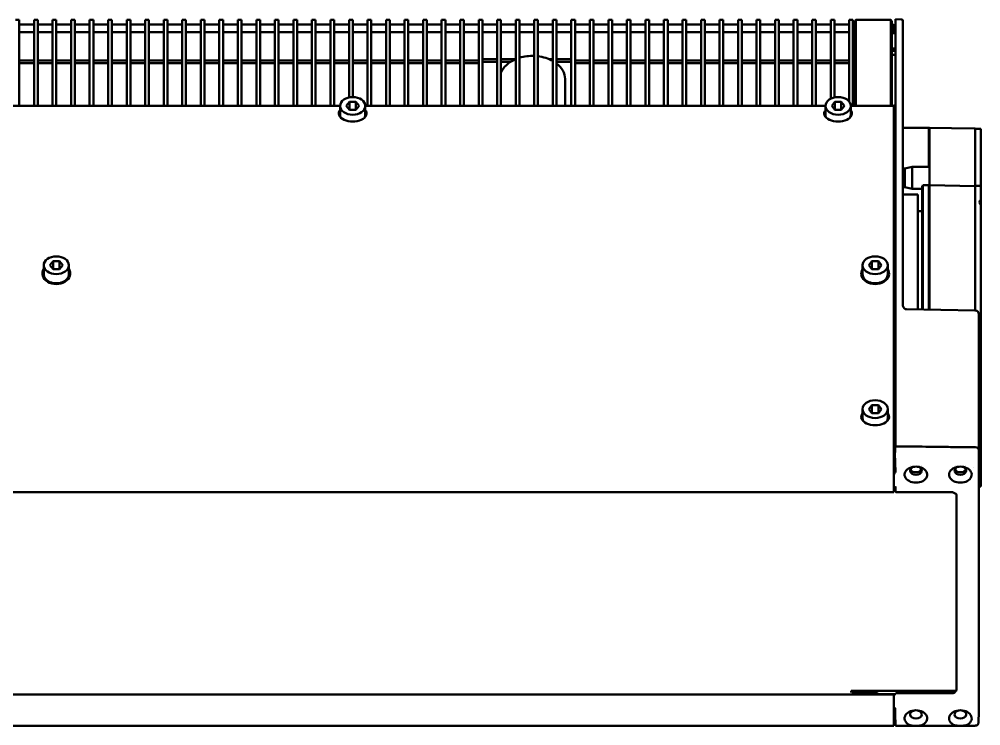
# Model space of a CAD drawing. Header units: millimetres. Extents: x 100 to 5488, y 100 to 4218.
# Drawn here: x 4618.3 to 4877.8, y 3326.5 to 3517.1 of the extents above; entities that cross this region are included whole.
import ezdxf

# ---------------------------------------------------------------- set-up
doc = ezdxf.new("R2010")
doc.units = ezdxf.units.MM
doc.header["$LTSCALE"] = 20
doc.layers.add('Visible (ANSI)', color=7, linetype='Continuous', lineweight=50)

msp = doc.modelspace()

# ---------------------------------------------------------------- linework, layer by layer
at = {"layer": 'Visible (ANSI)'}
for p, q in [((4618.32, 3516.978), (4617.32, 3516.978)), ((4618.32, 3516.978), (4618.32, 3515.712)), ((4622.32, 3515.712), (4622.32, 3516.978)), ((4623.32, 3516.978), (4622.32, 3516.978)), ((4623.32, 3516.978), (4623.32, 3515.712)), ((4627.32, 3515.712), (4627.32, 3516.978)), ((4628.32, 3516.978), (4627.32, 3516.978)), ((4628.32, 3516.978), (4628.32, 3515.712)), ((4632.32, 3515.712), (4632.32, 3516.978)), ((4633.32, 3516.978), (4632.32, 3516.978)), ((4633.32, 3516.978), (4633.32, 3515.712)), ((4637.32, 3515.712), (4637.32, 3516.978)), ((4638.32, 3516.978), (4637.32, 3516.978)), ((4638.32, 3516.978), (4638.32, 3515.712)), ((4642.32, 3515.712), (4642.32, 3516.978)), ((4643.32, 3516.978), (4642.32, 3516.978)), ((4643.32, 3516.978), (4643.32, 3515.712)), ((4647.32, 3515.712), (4647.32, 3516.978)), ((4648.32, 3516.978), (4647.32, 3516.978)), ((4648.32, 3516.978), (4648.32, 3515.712)), ((4652.32, 3515.712), (4652.32, 3516.978)), ((4653.32, 3516.978), (4652.32, 3516.978)), ((4653.32, 3516.978), (4653.32, 3515.712)), ((4657.32, 3515.712), (4657.32, 3516.978)), ((4658.32, 3516.978), (4657.32, 3516.978)), ((4658.32, 3516.978), (4658.32, 3515.712)), ((4662.32, 3515.712), (4662.32, 3516.978)), ((4663.32, 3516.978), (4662.32, 3516.978)), ((4663.32, 3516.978), (4663.32, 3515.712)), ((4667.32, 3515.712), (4667.32, 3516.978)), ((4668.32, 3516.978), (4667.32, 3516.978)), ((4668.32, 3516.978), (4668.32, 3515.712)), ((4672.32, 3515.712), (4672.32, 3516.978)), ((4673.32, 3516.978), (4672.32, 3516.978)), ((4673.32, 3516.978), (4673.32, 3515.712)), ((4677.32, 3515.712), (4677.32, 3516.978)), ((4678.32, 3516.978), (4677.32, 3516.978)), ((4678.32, 3516.978), (4678.32, 3515.712)), ((4682.32, 3515.712), (4682.32, 3516.978)), ((4683.32, 3516.978), (4682.32, 3516.978)), ((4683.32, 3516.978), (4683.32, 3515.712)), ((4687.32, 3515.712), (4687.32, 3516.978)), ((4688.32, 3516.978), (4687.32, 3516.978)), ((4688.32, 3516.978), (4688.32, 3515.712)), ((4692.32, 3515.712), (4692.32, 3516.978)), ((4693.32, 3516.978), (4692.32, 3516.978)), ((4693.32, 3516.978), (4693.32, 3515.712)), ((4697.32, 3515.712), (4697.32, 3516.978)), ((4698.32, 3516.978), (4697.32, 3516.978)), ((4698.32, 3516.978), (4698.32, 3515.712)), ((4702.32, 3515.712), (4702.32, 3516.978)), ((4703.32, 3516.978), (4702.32, 3516.978)), ((4703.32, 3516.978), (4703.32, 3515.712)), ((4707.32, 3515.712), (4707.32, 3516.978)), ((4708.32, 3516.978), (4707.32, 3516.978)), ((4708.32, 3516.978), (4708.32, 3515.712)), ((4712.32, 3515.712), (4712.32, 3516.978)), ((4713.32, 3516.978), (4712.32, 3516.978)), ((4713.32, 3516.978), (4713.32, 3515.712)), ((4717.32, 3515.712), (4717.32, 3516.978)), ((4718.32, 3516.978), (4717.32, 3516.978)), ((4718.32, 3516.978), (4718.32, 3515.712)), ((4722.32, 3515.712), (4722.32, 3516.978)), ((4723.32, 3516.978), (4722.32, 3516.978)), ((4723.32, 3516.978), (4723.32, 3515.712)), ((4727.32, 3515.712), (4727.32, 3516.978)), ((4728.32, 3516.978), (4727.32, 3516.978)), ((4728.32, 3516.978), (4728.32, 3515.712)), ((4732.32, 3515.712), (4732.32, 3516.978)), ((4733.32, 3516.978), (4732.32, 3516.978)), ((4733.32, 3516.978), (4733.32, 3515.712)), ((4737.32, 3515.712), (4737.32, 3516.978)), ((4738.32, 3516.978), (4737.32, 3516.978)), ((4738.32, 3516.978), (4738.32, 3515.712)), ((4742.32, 3515.712), (4742.32, 3516.978)), ((4743.32, 3516.978), (4742.32, 3516.978)), ((4743.32, 3516.978), (4743.32, 3515.712)), ((4747.32, 3515.712), (4747.32, 3516.978)), ((4748.32, 3516.978), (4747.32, 3516.978)), ((4748.32, 3516.978), (4748.32, 3515.712)), ((4752.32, 3515.712), (4752.32, 3516.978)), ((4753.32, 3516.978), (4752.32, 3516.978)), ((4753.32, 3516.978), (4753.32, 3515.712)), ((4757.32, 3515.712), (4757.32, 3516.978)), ((4758.32, 3516.978), (4757.32, 3516.978)), ((4758.32, 3516.978), (4758.32, 3515.712)), ((4762.32, 3515.712), (4762.32, 3516.978)), ((4763.32, 3516.978), (4762.32, 3516.978)), ((4763.32, 3516.978), (4763.32, 3515.712)), ((4767.32, 3515.712), (4767.32, 3516.978)), ((4768.32, 3516.978), (4767.32, 3516.978)), ((4768.32, 3516.978), (4768.32, 3515.712)), ((4772.32, 3515.712), (4772.32, 3516.978)), ((4773.32, 3516.978), (4772.32, 3516.978)), ((4773.32, 3516.978), (4773.32, 3515.712)), ((4777.32, 3515.712), (4777.32, 3516.978)), ((4778.32, 3516.978), (4777.32, 3516.978)), ((4778.32, 3516.978), (4778.32, 3515.712)), ((4782.32, 3515.712), (4782.32, 3516.978)), ((4783.32, 3516.978), (4782.32, 3516.978)), ((4783.32, 3516.978), (4783.32, 3515.712)), ((4787.32, 3515.712), (4787.32, 3516.978)), ((4788.32, 3516.978), (4787.32, 3516.978)), ((4788.32, 3516.978), (4788.32, 3515.712)), ((4792.32, 3515.712), (4792.32, 3516.978)), ((4793.32, 3516.978), (4792.32, 3516.978)), ((4793.32, 3516.978), (4793.32, 3515.712)), ((4797.32, 3515.712), (4797.32, 3516.978)), ((4798.32, 3516.978), (4797.32, 3516.978)), ((4798.32, 3516.978), (4798.32, 3515.712)), ((4802.32, 3515.712), (4802.32, 3516.978)), ((4803.32, 3516.978), (4802.32, 3516.978)), ((4803.32, 3516.978), (4803.32, 3515.712)), ((4807.32, 3515.712), (4807.32, 3516.978)), ((4808.32, 3516.978), (4807.32, 3516.978)), ((4808.32, 3516.978), (4808.32, 3515.712)), ((4812.32, 3515.712), (4812.32, 3516.978)), ((4813.32, 3516.978), (4812.32, 3516.978)), ((4813.32, 3516.978), (4813.32, 3515.712)), ((4817.32, 3515.712), (4817.32, 3516.978)), ((4818.32, 3516.978), (4817.32, 3516.978)), ((4818.32, 3516.978), (4818.32, 3515.712)), ((4822.32, 3515.712), (4822.32, 3516.978)), ((4823.32, 3516.978), (4822.32, 3516.978)), ((4823.32, 3516.978), (4823.32, 3515.712)), ((4827.32, 3515.712), (4827.32, 3516.978)), ((4828.32, 3516.978), (4827.32, 3516.978)), ((4828.32, 3516.978), (4828.32, 3515.712)), ((4832.32, 3515.712), (4832.32, 3516.978)), ((4833.32, 3516.978), (4832.32, 3516.978)), ((4833.32, 3516.978), (4833.32, 3515.712)), ((4837.32, 3515.712), (4837.32, 3516.978)), ((4838.32, 3516.978), (4837.32, 3516.978)), ((4838.32, 3516.978), (4838.32, 3515.712)), ((4842.32, 3515.712), (4842.32, 3516.978)), ((4843.32, 3516.978), (4842.32, 3516.978)), ((4843.32, 3516.978), (4843.32, 3515.712)), ((4843.82, 3516.629), (4844.12, 3516.929)), ((4843.82, 3515.417), (4843.82, 3516.629)), ((4844.12, 3515.663), (4844.12, 3516.929)), ((4853.52, 3516.929), (4844.12, 3516.929)), ((4853.52, 3516.929), (4853.52, 3515.663)), ((4853.82, 3516.629), (4853.52, 3516.929)), ((4853.82, 3516.629), (4853.82, 3515.417)), ((4854.82, 3517.128), (4854.82, 3517.12)), ((4856.329, 3517.1), (4854.82, 3517.128)), ((4854.82, 3515.904), (4854.82, 3517.12)), ((4856.82, 3516.595), (4856.82, 3515.474)), ((4618.32, 3494.015), (4618.32, 3515.712)), ((4622.32, 3515.693), (4618.32, 3515.693)), ((4622.32, 3515.712), (4622.32, 3494.015)), ((4623.32, 3494.015), (4623.32, 3515.712)), ((4627.32, 3515.693), (4623.32, 3515.693)), ((4627.32, 3515.712), (4627.32, 3494.015)), ((4628.32, 3494.015), (4628.32, 3515.712)), ((4632.32, 3515.693), (4628.32, 3515.693)), ((4632.32, 3515.712), (4632.32, 3494.015)), ((4633.32, 3494.015), (4633.32, 3515.712)), ((4637.32, 3515.693), (4633.32, 3515.693)), ((4637.32, 3515.712), (4637.32, 3494.015)), ((4638.32, 3494.015), (4638.32, 3515.712)), ((4642.32, 3515.693), (4638.32, 3515.693)), ((4642.32, 3515.712), (4642.32, 3494.015)), ((4643.32, 3494.015), (4643.32, 3515.712)), ((4647.32, 3515.693), (4643.32, 3515.693)), ((4647.32, 3515.712), (4647.32, 3494.015)), ((4648.32, 3494.015), (4648.32, 3515.712)), ((4652.32, 3515.693), (4648.32, 3515.693)), ((4652.32, 3515.712), (4652.32, 3494.015)), ((4653.32, 3494.015), (4653.32, 3515.712)), ((4657.32, 3515.693), (4653.32, 3515.693)), ((4657.32, 3515.712), (4657.32, 3494.015)), ((4658.32, 3494.015), (4658.32, 3515.712)), ((4662.32, 3515.693), (4658.32, 3515.693)), ((4662.32, 3515.712), (4662.32, 3494.015)), ((4663.32, 3494.015), (4663.32, 3515.712)), ((4667.32, 3515.693), (4663.32, 3515.693)), ((4667.32, 3515.712), (4667.32, 3494.015)), ((4668.32, 3494.015), (4668.32, 3515.712)), ((4672.32, 3515.693), (4668.32, 3515.693)), ((4672.32, 3515.712), (4672.32, 3494.015)), ((4673.32, 3494.015), (4673.32, 3515.712)), ((4677.32, 3515.693), (4673.32, 3515.693)), ((4677.32, 3515.712), (4677.32, 3494.015)), ((4678.32, 3494.015), (4678.32, 3515.712)), ((4682.32, 3515.693), (4678.32, 3515.693)), ((4682.32, 3515.712), (4682.32, 3494.015)), ((4683.32, 3494.015), (4683.32, 3515.712)), ((4687.32, 3515.693), (4683.32, 3515.693)), ((4687.32, 3515.712), (4687.32, 3494.015)), ((4688.32, 3494.015), (4688.32, 3515.712)), ((4692.32, 3515.693), (4688.32, 3515.693)), ((4692.32, 3515.712), (4692.32, 3494.015)), ((4693.32, 3494.015), (4693.32, 3515.712)), ((4697.32, 3515.693), (4693.32, 3515.693)), ((4697.32, 3515.712), (4697.32, 3494.015)), ((4698.32, 3494.015), (4698.32, 3515.712)), ((4702.32, 3515.693), (4698.32, 3515.693)), ((4702.32, 3515.712), (4702.32, 3494.015)), ((4703.32, 3494.015), (4703.32, 3515.712)), ((4707.32, 3515.693), (4703.32, 3515.693)), ((4707.32, 3515.712), (4707.32, 3496.035)), ((4708.32, 3496.141), (4708.32, 3515.712)), ((4712.32, 3515.693), (4708.32, 3515.693)), ((4712.32, 3515.712), (4712.32, 3494.015)), ((4713.32, 3494.015), (4713.32, 3515.712)), ((4717.32, 3515.693), (4713.32, 3515.693)), ((4717.32, 3515.712), (4717.32, 3494.015)), ((4718.32, 3494.015), (4718.32, 3515.712)), ((4722.32, 3515.693), (4718.32, 3515.693)), ((4722.32, 3515.712), (4722.32, 3494.015)), ((4723.32, 3494.015), (4723.32, 3515.712)), ((4727.32, 3515.693), (4723.32, 3515.693)), ((4727.32, 3515.712), (4727.32, 3494.015)), ((4728.32, 3494.015), (4728.32, 3515.712)), ((4732.32, 3515.693), (4728.32, 3515.693)), ((4732.32, 3515.712), (4732.32, 3494.015)), ((4733.32, 3494.015), (4733.32, 3515.712)), ((4737.32, 3515.693), (4733.32, 3515.693)), ((4737.32, 3515.712), (4737.32, 3494.015)), ((4738.32, 3494.015), (4738.32, 3515.712)), ((4742.32, 3515.693), (4738.32, 3515.693)), ((4742.32, 3515.712), (4742.32, 3494.015)), ((4743.32, 3494.015), (4743.32, 3515.712)), ((4747.32, 3515.693), (4743.32, 3515.693)), ((4747.32, 3515.712), (4747.32, 3494.015)), ((4748.32, 3494.015), (4748.32, 3515.712)), ((4752.32, 3515.693), (4748.32, 3515.693)), ((4752.32, 3515.712), (4752.32, 3494.015)), ((4753.32, 3494.015), (4753.32, 3515.712)), ((4757.32, 3515.693), (4753.32, 3515.693)), ((4757.32, 3515.712), (4757.32, 3494.015)), ((4758.32, 3494.015), (4758.32, 3515.712)), ((4762.32, 3515.693), (4758.32, 3515.693)), ((4762.32, 3515.712), (4762.32, 3494.015)), ((4763.32, 3494.015), (4763.32, 3515.712)), ((4767.32, 3515.693), (4763.32, 3515.693)), ((4767.32, 3515.712), (4767.32, 3494.015)), ((4768.32, 3494.015), (4768.32, 3515.712)), ((4772.32, 3515.693), (4768.32, 3515.693)), ((4772.32, 3515.712), (4772.32, 3494.015)), ((4773.32, 3494.015), (4773.32, 3515.712)), ((4777.32, 3515.693), (4773.32, 3515.693)), ((4777.32, 3515.712), (4777.32, 3494.015)), ((4778.32, 3494.015), (4778.32, 3515.712)), ((4782.32, 3515.693), (4778.32, 3515.693)), ((4782.32, 3515.712), (4782.32, 3494.015)), ((4783.32, 3494.015), (4783.32, 3515.712)), ((4787.32, 3515.693), (4783.32, 3515.693)), ((4787.32, 3515.712), (4787.32, 3494.015)), ((4788.32, 3494.015), (4788.32, 3515.712)), ((4792.32, 3515.693), (4788.32, 3515.693)), ((4792.32, 3515.712), (4792.32, 3494.015)), ((4793.32, 3494.015), (4793.32, 3515.712)), ((4797.32, 3515.693), (4793.32, 3515.693)), ((4797.32, 3515.712), (4797.32, 3494.015)), ((4798.32, 3494.015), (4798.32, 3515.712)), ((4802.32, 3515.693), (4798.32, 3515.693)), ((4802.32, 3515.712), (4802.32, 3494.015)), ((4803.32, 3494.015), (4803.32, 3515.712)), ((4807.32, 3515.693), (4803.32, 3515.693)), ((4807.32, 3515.712), (4807.32, 3494.015)), ((4808.32, 3494.015), (4808.32, 3515.712)), ((4812.32, 3515.693), (4808.32, 3515.693)), ((4812.32, 3515.712), (4812.32, 3494.015)), ((4813.32, 3494.015), (4813.32, 3515.712)), ((4817.32, 3515.693), (4813.32, 3515.693)), ((4817.32, 3515.712), (4817.32, 3494.015)), ((4818.32, 3494.015), (4818.32, 3515.712)), ((4822.32, 3515.693), (4818.32, 3515.693)), ((4822.32, 3515.712), (4822.32, 3494.015)), ((4823.32, 3494.015), (4823.32, 3515.712)), ((4827.32, 3515.693), (4823.32, 3515.693)), ((4827.32, 3515.712), (4827.32, 3494.015)), ((4828.32, 3494.015), (4828.32, 3515.712)), ((4832.32, 3515.693), (4828.32, 3515.693)), ((4832.32, 3515.712), (4832.32, 3494.015)), ((4833.32, 3494.015), (4833.32, 3515.712)), ((4837.32, 3515.693), (4833.32, 3515.693)), ((4837.32, 3515.712), (4837.32, 3495.681)), ((4838.32, 3496.035), (4838.32, 3515.712)), ((4842.32, 3515.693), (4838.32, 3515.693)), ((4842.32, 3515.712), (4842.32, 3494.869)), ((4843.32, 3494.015), (4843.32, 3515.712)), ((4843.82, 3515.693), (4843.32, 3515.693)), ((4843.82, 3515.417), (4843.82, 3502.899)), ((4844.12, 3515.663), (4844.12, 3503.145)), ((4853.52, 3503.145), (4853.52, 3515.663)), ((4854.02, 3515.693), (4853.82, 3515.693)), ((4853.82, 3502.899), (4853.82, 3515.417)), ((4854.32, 3514.481), (4854.32, 3515.529)), ((4854.32, 3513.433), (4854.32, 3514.481)), ((4854.82, 3515.904), (4854.82, 3488.381)), ((4856.82, 3487.95), (4856.82, 3515.474)), ((4618.32, 3513.596), (4622.32, 3513.596)), ((4623.32, 3513.596), (4627.32, 3513.596)), ((4628.32, 3513.596), (4632.32, 3513.596)), ((4633.32, 3513.596), (4637.32, 3513.596)), ((4638.32, 3513.596), (4642.32, 3513.596)), ((4643.32, 3513.596), (4647.32, 3513.596)), ((4648.32, 3513.596), (4652.32, 3513.596)), ((4653.32, 3513.596), (4657.32, 3513.596)), ((4658.32, 3513.596), (4662.32, 3513.596)), ((4663.32, 3513.596), (4667.32, 3513.596)), ((4668.32, 3513.596), (4672.32, 3513.596)), ((4673.32, 3513.596), (4677.32, 3513.596)), ((4678.32, 3513.596), (4682.32, 3513.596)), ((4683.32, 3513.596), (4687.32, 3513.596)), ((4688.32, 3513.596), (4692.32, 3513.596)), ((4693.32, 3513.596), (4697.32, 3513.596)), ((4698.32, 3513.596), (4702.32, 3513.596)), ((4703.32, 3513.596), (4707.32, 3513.596)), ((4708.32, 3513.596), (4712.32, 3513.596)), ((4713.32, 3513.596), (4717.32, 3513.596)), ((4718.32, 3513.596), (4722.32, 3513.596)), ((4723.32, 3513.596), (4727.32, 3513.596)), ((4728.32, 3513.596), (4732.32, 3513.596)), ((4733.32, 3513.596), (4737.32, 3513.596)), ((4738.32, 3513.596), (4742.32, 3513.596)), ((4743.32, 3513.596), (4747.32, 3513.596)), ((4748.32, 3513.596), (4752.32, 3513.596)), ((4753.32, 3513.596), (4757.32, 3513.596)), ((4758.32, 3513.596), (4762.32, 3513.596)), ((4763.32, 3513.596), (4767.32, 3513.596)), ((4768.32, 3513.596), (4772.32, 3513.596)), ((4773.32, 3513.596), (4777.32, 3513.596)), ((4778.32, 3513.596), (4782.32, 3513.596)), ((4783.32, 3513.596), (4787.32, 3513.596)), ((4788.32, 3513.596), (4792.32, 3513.596)), ((4793.32, 3513.596), (4797.32, 3513.596)), ((4798.32, 3513.596), (4802.32, 3513.596)), ((4803.32, 3513.596), (4807.32, 3513.596)), ((4808.32, 3513.596), (4812.32, 3513.596)), ((4813.32, 3513.596), (4817.32, 3513.596)), ((4818.32, 3513.596), (4822.32, 3513.596)), ((4823.32, 3513.596), (4827.32, 3513.596)), ((4828.32, 3513.596), (4832.32, 3513.596)), ((4833.32, 3513.596), (4837.32, 3513.596)), ((4838.32, 3513.596), (4842.32, 3513.596)), ((4843.32, 3513.596), (4843.82, 3513.596)), ((4853.82, 3513.596), (4854.02, 3513.596)), ((4853.82, 3513.377), (4854.82, 3513.377)), ((4854.32, 3513.377), (4854.32, 3513.433)), ((4853.82, 3509.25), (4854.82, 3509.25)), ((4854.82, 3508.558), (4853.82, 3508.558)), ((4854.32, 3508.558), (4854.32, 3509.25)), ((4622.32, 3505.97), (4618.32, 3505.97)), ((4627.32, 3505.97), (4623.32, 3505.97)), ((4632.32, 3505.97), (4628.32, 3505.97)), ((4637.32, 3505.97), (4633.32, 3505.97)), ((4642.32, 3505.97), (4638.32, 3505.97)), ((4647.32, 3505.97), (4643.32, 3505.97)), ((4652.32, 3505.97), (4648.32, 3505.97)), ((4657.32, 3505.97), (4653.32, 3505.97)), ((4662.32, 3505.97), (4658.32, 3505.97)), ((4667.32, 3505.97), (4663.32, 3505.97)), ((4672.32, 3505.97), (4668.32, 3505.97)), ((4677.32, 3505.97), (4673.32, 3505.97)), ((4682.32, 3505.97), (4678.32, 3505.97)), ((4687.32, 3505.97), (4683.32, 3505.97)), ((4692.32, 3505.97), (4688.32, 3505.97)), ((4697.32, 3505.97), (4693.32, 3505.97)), ((4702.32, 3505.97), (4698.32, 3505.97)), ((4707.32, 3505.97), (4703.32, 3505.97)), ((4712.32, 3505.97), (4708.32, 3505.97)), ((4717.32, 3505.97), (4713.32, 3505.97)), ((4722.32, 3505.97), (4718.32, 3505.97)), ((4727.32, 3505.97), (4723.32, 3505.97)), ((4732.32, 3505.97), (4728.32, 3505.97)), ((4737.32, 3505.97), (4733.32, 3505.97)), ((4742.32, 3505.97), (4738.32, 3505.97)), ((4747.32, 3506.324), (4743.32, 3506.324)), ((4752.216, 3506.324), (4748.32, 3506.324)), ((4762.32, 3506.324), (4761.423, 3506.324)), ((4767.32, 3506.324), (4763.32, 3506.324)), ((4772.32, 3505.97), (4768.32, 3505.97)), ((4777.32, 3505.97), (4773.32, 3505.97)), ((4782.32, 3505.97), (4778.32, 3505.97)), ((4787.32, 3505.97), (4783.32, 3505.97)), ((4792.32, 3505.97), (4788.32, 3505.97)), ((4797.32, 3505.97), (4793.32, 3505.97)), ((4802.32, 3505.97), (4798.32, 3505.97)), ((4807.32, 3505.97), (4803.32, 3505.97)), ((4812.32, 3505.97), (4808.32, 3505.97)), ((4817.32, 3505.97), (4813.32, 3505.97)), ((4822.32, 3505.97), (4818.32, 3505.97)), ((4827.32, 3505.97), (4823.32, 3505.97)), ((4832.32, 3505.97), (4828.32, 3505.97)), ((4837.32, 3505.97), (4833.32, 3505.97)), ((4842.32, 3505.97), (4838.32, 3505.97)), ((4853.82, 3507.481), (4854.82, 3507.481)), ((4622.32, 3505.263), (4618.32, 3505.263)), ((4627.32, 3505.263), (4623.32, 3505.263)), ((4632.32, 3505.263), (4628.32, 3505.263)), ((4637.32, 3505.263), (4633.32, 3505.263)), ((4642.32, 3505.263), (4638.32, 3505.263)), ((4647.32, 3505.263), (4643.32, 3505.263)), ((4652.32, 3505.263), (4648.32, 3505.263)), ((4657.32, 3505.263), (4653.32, 3505.263)), ((4662.32, 3505.263), (4658.32, 3505.263)), ((4667.32, 3505.263), (4663.32, 3505.263)), ((4672.32, 3505.263), (4668.32, 3505.263)), ((4677.32, 3505.263), (4673.32, 3505.263)), ((4682.32, 3505.263), (4678.32, 3505.263)), ((4687.32, 3505.263), (4683.32, 3505.263)), ((4692.32, 3505.263), (4688.32, 3505.263)), ((4697.32, 3505.263), (4693.32, 3505.263)), ((4702.32, 3505.263), (4698.32, 3505.263)), ((4707.32, 3505.263), (4703.32, 3505.263)), ((4712.32, 3505.263), (4708.32, 3505.263)), ((4717.32, 3505.263), (4713.32, 3505.263)), ((4722.32, 3505.263), (4718.32, 3505.263)), ((4727.32, 3505.263), (4723.32, 3505.263)), ((4732.32, 3505.263), (4728.32, 3505.263)), ((4737.32, 3505.263), (4733.32, 3505.263)), ((4742.32, 3505.263), (4738.32, 3505.263)), ((4747.32, 3505.617), (4743.32, 3505.617)), ((4750.888, 3505.617), (4748.32, 3505.617)), ((4767.32, 3505.617), (4763.32, 3505.617)), ((4772.32, 3505.263), (4768.32, 3505.263)), ((4777.32, 3505.263), (4773.32, 3505.263)), ((4782.32, 3505.263), (4778.32, 3505.263)), ((4787.32, 3505.263), (4783.32, 3505.263)), ((4792.32, 3505.263), (4788.32, 3505.263)), ((4797.32, 3505.263), (4793.32, 3505.263)), ((4802.32, 3505.263), (4798.32, 3505.263)), ((4807.32, 3505.263), (4803.32, 3505.263)), ((4812.32, 3505.263), (4808.32, 3505.263)), ((4817.32, 3505.263), (4813.32, 3505.263)), ((4822.32, 3505.263), (4818.32, 3505.263)), ((4827.32, 3505.263), (4823.32, 3505.263)), ((4832.32, 3505.263), (4828.32, 3505.263)), ((4837.32, 3505.263), (4833.32, 3505.263)), ((4842.32, 3505.263), (4838.32, 3505.263)), ((4765.62, 3493.748), (4765.62, 3501.02)), ((4843.82, 3502.373), (4843.82, 3502.899)), ((4843.82, 3502.373), (4843.82, 3493.748)), ((4844.12, 3502.585), (4844.12, 3503.145)), ((4844.12, 3502.585), (4844.12, 3493.748)), ((4853.52, 3503.145), (4853.52, 3502.585)), ((4853.52, 3493.748), (4853.52, 3502.585)), ((4853.82, 3502.899), (4853.82, 3502.373)), ((4853.82, 3493.748), (4853.82, 3502.373)), ((4704.92, 3493.748), (4546.72, 3493.748)), ((4618.32, 3494.015), (4618.32, 3493.748)), ((4622.32, 3493.748), (4622.32, 3494.015)), ((4623.32, 3494.015), (4623.32, 3493.748)), ((4627.32, 3493.748), (4627.32, 3494.015)), ((4628.32, 3494.015), (4628.32, 3493.748)), ((4632.32, 3493.748), (4632.32, 3494.015)), ((4633.32, 3494.015), (4633.32, 3493.748)), ((4637.32, 3493.748), (4637.32, 3494.015)), ((4638.32, 3494.015), (4638.32, 3493.748)), ((4642.32, 3493.748), (4642.32, 3494.015)), ((4643.32, 3494.015), (4643.32, 3493.748)), ((4647.32, 3493.748), (4647.32, 3494.015)), ((4648.32, 3494.015), (4648.32, 3493.748)), ((4652.32, 3493.748), (4652.32, 3494.015)), ((4653.32, 3494.015), (4653.32, 3493.748)), ((4657.32, 3493.748), (4657.32, 3494.015)), ((4658.32, 3494.015), (4658.32, 3493.748)), ((4662.32, 3493.748), (4662.32, 3494.015)), ((4663.32, 3494.015), (4663.32, 3493.748)), ((4667.32, 3493.748), (4667.32, 3494.015)), ((4668.32, 3494.015), (4668.32, 3493.748)), ((4672.32, 3493.748), (4672.32, 3494.015)), ((4673.32, 3494.015), (4673.32, 3493.748)), ((4677.32, 3493.748), (4677.32, 3494.015)), ((4678.32, 3494.015), (4678.32, 3493.748)), ((4682.32, 3493.748), (4682.32, 3494.015)), ((4683.32, 3494.015), (4683.32, 3493.748)), ((4687.32, 3493.748), (4687.32, 3494.015)), ((4688.32, 3494.015), (4688.32, 3493.748)), ((4692.32, 3493.748), (4692.32, 3494.015)), ((4693.32, 3494.015), (4693.32, 3493.748)), ((4697.32, 3493.748), (4697.32, 3494.015)), ((4698.32, 3494.015), (4698.32, 3493.748)), ((4702.32, 3493.748), (4702.32, 3494.015)), ((4703.32, 3494.015), (4703.32, 3493.748)), ((4704.92, 3493.737), (4704.92, 3491.262)), ((4707.454, 3494.798), (4706.588, 3493.737)), ((4706.588, 3493.737), (4707.454, 3492.676)), ((4707.454, 3494.798), (4709.186, 3494.798)), ((4707.454, 3492.676), (4707.454, 3494.798)), ((4710.052, 3493.737), (4709.186, 3494.798)), ((4709.186, 3492.676), (4709.186, 3494.798)), ((4709.186, 3492.676), (4710.052, 3493.737)), ((4835.92, 3493.748), (4711.72, 3493.748)), ((4711.72, 3493.737), (4711.72, 3491.262)), ((4712.32, 3493.748), (4712.32, 3494.015)), ((4713.32, 3494.015), (4713.32, 3493.748)), ((4717.32, 3493.748), (4717.32, 3494.015)), ((4718.32, 3494.015), (4718.32, 3493.748)), ((4722.32, 3493.748), (4722.32, 3494.015)), ((4723.32, 3494.015), (4723.32, 3493.748)), ((4727.32, 3493.748), (4727.32, 3494.015)), ((4728.32, 3494.015), (4728.32, 3493.748)), ((4732.32, 3493.748), (4732.32, 3494.015)), ((4733.32, 3494.015), (4733.32, 3493.748)), ((4737.32, 3493.748), (4737.32, 3494.015)), ((4738.32, 3494.015), (4738.32, 3493.748)), ((4742.32, 3493.748), (4742.32, 3494.015)), ((4743.32, 3494.015), (4743.32, 3493.748)), ((4747.32, 3493.748), (4747.32, 3494.015)), ((4748.32, 3494.015), (4748.32, 3493.748)), ((4752.32, 3493.748), (4752.32, 3494.015)), ((4753.32, 3494.015), (4753.32, 3493.748)), ((4757.32, 3493.748), (4757.32, 3494.015)), ((4758.32, 3494.015), (4758.32, 3493.748)), ((4762.32, 3493.748), (4762.32, 3494.015)), ((4763.32, 3494.015), (4763.32, 3493.748)), ((4767.32, 3493.748), (4767.32, 3494.015)), ((4768.32, 3494.015), (4768.32, 3493.748)), ((4772.32, 3493.748), (4772.32, 3494.015)), ((4773.32, 3494.015), (4773.32, 3493.748)), ((4777.32, 3493.748), (4777.32, 3494.015)), ((4778.32, 3494.015), (4778.32, 3493.748)), ((4782.32, 3493.748), (4782.32, 3494.015)), ((4783.32, 3494.015), (4783.32, 3493.748)), ((4787.32, 3493.748), (4787.32, 3494.015)), ((4788.32, 3494.015), (4788.32, 3493.748)), ((4792.32, 3493.748), (4792.32, 3494.015)), ((4793.32, 3494.015), (4793.32, 3493.748)), ((4797.32, 3493.748), (4797.32, 3494.015)), ((4798.32, 3494.015), (4798.32, 3493.748)), ((4802.32, 3493.748), (4802.32, 3494.015)), ((4803.32, 3494.015), (4803.32, 3493.748)), ((4807.32, 3493.748), (4807.32, 3494.015)), ((4808.32, 3494.015), (4808.32, 3493.748)), ((4812.32, 3493.748), (4812.32, 3494.015)), ((4813.32, 3494.015), (4813.32, 3493.748)), ((4817.32, 3493.748), (4817.32, 3494.015)), ((4818.32, 3494.015), (4818.32, 3493.748)), ((4822.32, 3493.748), (4822.32, 3494.015)), ((4823.32, 3494.015), (4823.32, 3493.748)), ((4827.32, 3493.748), (4827.32, 3494.015)), ((4828.32, 3494.015), (4828.32, 3493.748)), ((4832.32, 3493.748), (4832.32, 3494.015)), ((4833.32, 3494.015), (4833.32, 3493.748)), ((4835.92, 3493.737), (4835.92, 3491.262)), ((4838.454, 3494.798), (4837.588, 3493.737)), ((4837.588, 3493.737), (4838.454, 3492.676)), ((4838.454, 3494.798), (4840.186, 3494.798)), ((4838.454, 3492.676), (4838.454, 3494.798)), ((4841.052, 3493.737), (4840.186, 3494.798)), ((4840.186, 3492.676), (4840.186, 3494.798)), ((4840.186, 3492.676), (4841.052, 3493.737)), ((4854.32, 3493.748), (4842.72, 3493.748)), ((4842.72, 3493.737), (4842.72, 3491.262)), ((4843.32, 3494.015), (4843.32, 3493.748)), ((4854.32, 3493.748), (4854.32, 3493.823)), ((4854.82, 3493.823), (4854.32, 3493.823)), ((4854.32, 3488.352), (4854.32, 3493.748)), ((4709.186, 3492.676), (4707.454, 3492.676)), ((4840.186, 3492.676), (4838.454, 3492.676)), ((4854.82, 3489.922), (4854.32, 3489.922)), ((4854.32, 3488.495), (4854.82, 3488.495)), ((4854.32, 3488.352), (4854.32, 3486.691)), ((4854.82, 3486.745), (4854.82, 3488.381)), ((4856.82, 3487.95), (4856.82, 3486.4)), ((4856.82, 3487.837), (4863.52, 3487.837)), ((4863.52, 3487.842), (4863.52, 3487.837)), ((4876.32, 3487.618), (4863.52, 3487.842)), ((4863.52, 3487.837), (4863.52, 3487.7)), ((4864.02, 3487.806), (4864.02, 3472.333)), ((4854.32, 3432.806), (4854.32, 3486.691)), ((4854.82, 3486.745), (4854.82, 3433.028)), ((4856.82, 3439.863), (4856.82, 3486.4)), ((4863.82, 3477.337), (4863.82, 3487.637)), ((4876.32, 3487.562), (4876.32, 3487.591)), ((4876.32, 3487.587), (4877.82, 3487.587)), ((4876.32, 3487.546), (4876.32, 3487.562)), ((4876.32, 3487.546), (4876.32, 3472.137)), ((4877.82, 3487.587), (4877.82, 3487.546)), ((4877.82, 3472.137), (4877.82, 3487.546)), ((4854.32, 3481.848), (4854.82, 3481.848)), ((4854.82, 3481.427), (4854.32, 3481.427)), ((4854.82, 3480.683), (4854.32, 3480.677)), ((4854.32, 3479.92), (4854.82, 3479.926)), ((4857.32, 3476.837), (4859.32, 3477.337)), ((4859.32, 3471.337), (4859.32, 3477.337)), ((4859.32, 3477.337), (4864.02, 3477.337)), ((4864.02, 3479.33), (4863.82, 3479.337)), ((4856.82, 3476.837), (4857.32, 3476.837)), ((4857.32, 3476.837), (4857.32, 3471.837)), ((4862.02, 3472.125), (4862.07, 3472.187)), ((4862.02, 3440.2), (4862.02, 3472.125)), ((4862.07, 3472.187), (4862.22, 3472.337)), ((4862.22, 3438.786), (4862.22, 3472.337)), ((4863.82, 3472.337), (4862.22, 3472.337)), ((4863.82, 3472.337), (4863.82, 3438.759)), ((4864.02, 3472.137), (4863.82, 3472.337)), ((4864.02, 3438.755), (4864.02, 3472.333)), ((4876.32, 3472.118), (4864.02, 3472.333)), ((4876.32, 3438.54), (4876.32, 3472.137)), ((4876.32, 3472.137), (4877.82, 3472.137)), ((4877.82, 3472.137), (4877.82, 3468.412)), ((4856.82, 3471.837), (4857.32, 3471.837)), ((4856.82, 3469.856), (4860.82, 3469.856)), ((4857.32, 3471.837), (4859.32, 3471.337)), ((4859.32, 3471.337), (4862.02, 3471.337)), ((4860.82, 3469.856), (4860.82, 3438.811)), ((4877.82, 3467.021), (4877.82, 3468.412)), ((4877.82, 3467.021), (4877.82, 3411.652)), ((4862.02, 3465.337), (4860.82, 3465.337)), ((4627.454, 3451.806), (4626.588, 3450.745)), ((4627.454, 3451.806), (4629.186, 3451.806)), ((4627.454, 3449.684), (4627.454, 3451.806)), ((4630.052, 3450.745), (4629.186, 3451.806)), ((4629.186, 3449.684), (4629.186, 3451.806)), ((4848.454, 3451.806), (4847.588, 3450.745)), ((4848.454, 3451.806), (4850.186, 3451.806)), ((4848.454, 3449.684), (4848.454, 3451.806)), ((4851.052, 3450.745), (4850.186, 3451.806)), ((4850.186, 3449.684), (4850.186, 3451.806)), ((4624.92, 3450.745), (4624.92, 3448.27)), ((4626.588, 3450.745), (4627.454, 3449.684)), ((4629.186, 3449.684), (4627.454, 3449.684)), ((4629.186, 3449.684), (4630.052, 3450.745)), ((4631.72, 3450.745), (4631.72, 3448.27)), ((4845.92, 3450.745), (4845.92, 3448.27)), ((4847.588, 3450.745), (4848.454, 3449.684)), ((4850.186, 3449.684), (4848.454, 3449.684)), ((4850.186, 3449.684), (4851.052, 3450.745)), ((4852.72, 3450.745), (4852.72, 3448.27)), ((4857.802, 3438.864), (4876.337, 3438.54)), ((4862.02, 3440.2), (4862.02, 3438.79)), ((4877.32, 3437.54), (4877.32, 3436.97)), ((4877.32, 3432.125), (4877.32, 3436.97)), ((4854.32, 3432.385), (4854.32, 3432.806)), ((4854.32, 3405.953), (4854.32, 3432.385)), ((4854.82, 3433.028), (4854.82, 3432.633)), ((4854.82, 3432.633), (4854.82, 3405.977)), ((4877.32, 3431.547), (4877.32, 3432.125)), ((4877.32, 3404.891), (4877.32, 3431.547)), ((4848.454, 3412.986), (4847.588, 3411.925)), ((4848.454, 3412.986), (4850.186, 3412.986)), ((4848.454, 3410.864), (4848.454, 3412.986)), ((4851.052, 3411.925), (4850.186, 3412.986)), ((4850.186, 3410.864), (4850.186, 3412.986)), ((4845.92, 3411.925), (4845.92, 3409.45)), ((4847.588, 3411.925), (4848.454, 3410.864)), ((4850.186, 3410.864), (4848.454, 3410.864)), ((4850.186, 3410.864), (4851.052, 3411.925)), ((4852.72, 3411.925), (4852.72, 3409.45)), ((4877.82, 3410.261), (4877.82, 3411.652)), ((4877.82, 3410.261), (4877.82, 3406.537)), ((4854.82, 3406.435), (4854.32, 3406.435)), ((4854.32, 3405.953), (4854.32, 3404.994)), ((4854.32, 3405.728), (4854.82, 3405.728)), ((4854.32, 3405.374), (4854.82, 3405.374)), ((4854.32, 3396.696), (4854.32, 3404.994)), ((4854.82, 3405.02), (4854.82, 3405.977)), ((4854.82, 3405.02), (4854.82, 3401.91)), ((4877.32, 3406.537), (4877.82, 3406.537)), ((4877.32, 3404.891), (4877.32, 3404.368)), ((4877.82, 3391.127), (4877.82, 3406.537)), ((4854.715, 3400.258), (4854.652, 3402.803)), ((4854.652, 3402.803), (4854.652, 3400.062)), ((4854.652, 3402.803), (4854.82, 3402.803)), ((4877.32, 3400.894), (4877.32, 3404.368)), ((4854.776, 3394.954), (4854.652, 3400.062)), ((4854.715, 3400.258), (4854.715, 3401.735)), ((4876.337, 3401.632), (4854.82, 3401.91)), ((4854.82, 3401.91), (4854.82, 3401.864)), ((4877.32, 3400.894), (4877.32, 3330.324)), ((4877.32, 3400.89), (4877.32, 3330.329)), ((4854.32, 3398.628), (4854.687, 3398.628)), ((4854.32, 3396.696), (4854.32, 3396.105)), ((4854.32, 3389.651), (4854.32, 3396.105)), ((4854.32, 3394.683), (4854.78, 3394.683)), ((4854.776, 3394.954), (4854.776, 3394.86)), ((4858.939, 3396.698), (4858.939, 3396.698)), ((4858.959, 3395.879), (4858.971, 3395.407)), ((4861.68, 3395.879), (4861.669, 3395.407)), ((4861.701, 3396.699), (4861.701, 3396.699)), ((4870.939, 3396.703), (4870.939, 3396.703)), ((4870.959, 3395.879), (4870.971, 3395.407)), ((4873.68, 3395.879), (4873.669, 3395.407)), ((4873.701, 3396.704), (4873.701, 3396.704)), ((4875.82, 3396.089), (4875.82, 3396.089)), ((4854.32, 3389.505), (3902.32, 3389.505)), ((4854.783, 3390.888), (4854.32, 3390.888)), ((4854.32, 3389.651), (4854.32, 3389.505)), ((4854.811, 3389.778), (4854.78, 3391)), ((4855.015, 3389.498), (4869.82, 3389.498)), ((4877.82, 3391.087), (4877.32, 3391.087)), ((4877.82, 3391.127), (4877.82, 3391.087)), ((4871.276, 3336.264), (4871.276, 3388.777)), ((3902.32, 3334.885), (4854.32, 3334.885)), ((4842.82, 3335.911), (4871.188, 3335.911)), ((4842.82, 3335.84), (4842.82, 3335.911)), ((4842.82, 3335.475), (4842.82, 3335.84)), ((4843.32, 3335.487), (4842.82, 3335.84)), ((4843.32, 3335.487), (4849.82, 3335.487)), ((4843.32, 3335.133), (4843.32, 3335.487)), ((4849.82, 3335.027), (4849.82, 3335.487)), ((4854.861, 3335.027), (4849.82, 3335.027)), ((4849.82, 3334.885), (4849.82, 3335.027)), ((4854.32, 3334.885), (4854.32, 3334.739)), ((4854.32, 3334.739), (4854.32, 3333.79)), ((4854.976, 3335.235), (4869.82, 3335.235)), ((4854.32, 3333.79), (4854.32, 3333.082)), ((4854.32, 3333.082), (4854.32, 3326.628)), ((4854.32, 3331.232), (4854.78, 3331.232)), ((4854.708, 3331.232), (4854.715, 3330.961)), ((4854.715, 3329.484), (4854.715, 3330.961)), ((4854.715, 3329.48), (4854.813, 3326.711)), ((4877.223, 3327.342), (4877.319, 3330.312)), ((3902.32, 3326.482), (4854.32, 3326.482)), ((4854.32, 3326.628), (4854.32, 3326.482)), ((4855.015, 3326.482), (4876.227, 3326.498))]:
    msp.add_line(p, q, dxfattribs=at)
for centre, start, end in [((4857.82, 3439.863), 186.11305, 269), ((4876.32, 3437.54), 0, 89)]:
    msp.add_arc(centre, 1, start, end, dxfattribs=at)
for centre, major_axis, ratio, start_param, end_param in [((4756.82, 3501.02), (-8.8, 0), 0.7071068, 5.2491598, 6.0213213), ((4756.82, 3501.02), (-8.8, 0), 0.7071068, 4.6555402, 5.1214274), ((4756.82, 3501.02), (-8.8, 0), 0.7071068, 4.0372574, 4.541098), ((4756.82, 3501.02), (8.8, 0), 0.7071068, 0, 0.7397511), ((4708.32, 3491.709), (3.75, 0), 0.5824248, 2.7061103, 6.7186677), ((4708.32, 3491.262), (-3.75, 0), 0.7071068, 5.847703, 6.1906664), ((4708.32, 3491.262), (-3.4, 0), 0.7071068, 0, 0.2513686), ((4708.32, 3491.262), (3.4, 0), 0.7071068, 6.0318167, 6.2831853), ((4708.32, 3491.262), (3.75, 0), 0.7071068, 0.0925189, 0.4354824), ((4839.32, 3491.709), (3.75, 0), 0.5824248, 2.7061103, 6.7186677), ((4839.32, 3491.262), (-3.75, 0), 0.7071068, 5.847703, 6.1906664), ((4839.32, 3491.262), (-3.4, 0), 0.7071068, 0, 0.2513686), ((4839.32, 3491.262), (3.4, 0), 0.7071068, 6.0318167, 6.2831853), ((4839.32, 3491.262), (3.75, 0), 0.7071068, 0.0925189, 0.4354824), ((4860.543, 3372.905), (1.818, 114.957), 0.9993912, 6.268745, 6.2730983), ((4864.02, 3487.633), (0, -0.2), 0.0000205, 3.4551681, 3.6668585), ((4876.32, 3487.418), (0, 0.2), 0.0000833, 6.2831823, 6.8086132), ((4628.32, 3448.52), (3.75, 0), 0.7594262, 2.7061103, 6.7186677), ((4628.32, 3448.27), (-3.75, 0), 0.7071068, 5.847703, 6.2376784), ((4628.32, 3448.27), (3.75, 0), 0.7071068, 0.0455069, 0.4354824), ((4849.32, 3448.52), (3.75, 0), 0.7594262, 2.7061103, 6.7186677), ((4849.32, 3448.27), (-3.75, 0), 0.7071068, 5.847703, 6.2376784), ((4849.32, 3448.27), (3.75, 0), 0.7071068, 0.0455069, 0.4354824), ((4628.32, 3448.27), (-3.4, 0), 0.7071068, 0, 3.1415927), ((4849.32, 3448.27), (-3.4, 0), 0.7071068, 0, 3.1415927), ((4859.497, 3439.818), (-2.677, 0.071), 0.608309, 0.0160171, 0.0813573), ((4849.32, 3409.858), (-3.75, 0), 0.6138973, 5.847703, 9.8602603), ((4849.32, 3409.45), (-3.75, 0), 0.7071068, 5.847703, 6.2006911), ((4849.32, 3409.45), (3.75, 0), 0.7071068, 0.0824942, 0.4354824), ((4849.32, 3409.45), (-3.4, 0), 0.7071068, 0, 0.326709), ((4849.32, 3409.45), (3.4, 0), 0.7071068, 5.9564763, 6.2831853), ((4854.915, 3401.734), (-0.2, 0.002), 0.7379801, 4.7083519, 6.2891778), ((4876.32, 3400.894), (-1, 0), 0.7382412, 3.1415927, 4.6949357), ((4876.32, 3400.887), (-1, -0.006), 0.7264402, 3.1369951, 4.6866688), ((4860.32, 3394.247), (-3.056, 0), 0.7071068, 5.2505504, 10.452737), ((4860.32, 3395.308), (-1.583, 0), 0.7071068, 4.9677772, 10.7402026), ((4860.32, 3396.015), (-1.6, 0), 0.7071068, 0.4963174, 2.6452753), ((4872.32, 3394.247), (-3.056, 0), 0.7071068, 5.2583555, 10.4459289), ((4872.32, 3395.308), (-1.583, 0), 0.7071068, 4.9675261, 10.7404541), ((4872.32, 3396.015), (-1.6, 0), 0.7071068, 0.4963174, 2.6452753), ((4854.976, 3335.093), (-0.2, 0), 0.7071067, 4.7129982, 5.386175), ((4869.82, 3336.264), (1.456, 0), 0.7071068, 4.712389, 6.2831853), ((4854.915, 3329.485), (-0.2, -0.002), 0.7379801, 6.2771928, 6.3031926), ((4860.32, 3328.486), (3.056, 0), 0.7071068, 5.2540868, 10.457482), ((4860.32, 3329.547), (-1.583, 0), 0.7071068, 4.9721891, 10.7357742), ((4872.32, 3328.486), (3.056, 0), 0.7071068, 5.2617323, 10.4497752), ((4872.32, 3329.547), (-1.583, 0), 0.7071068, 4.9721891, 10.7357742), ((4876.32, 3330.332), (-1, 0.006), 0.7264402, 3.1226034, 3.1421772), ((4876.32, 3330.324), (1, 0), 0.7382412, 6.2374219, 6.2831853)]:
    msp.add_ellipse(centre, major_axis=major_axis, ratio=ratio, start_param=start_param, end_param=end_param, dxfattribs=at)
for centre in [(4708.32, 3493.737), (4839.32, 3493.737), (4628.32, 3450.745), (4849.32, 3450.745), (4849.32, 3411.925)]:
    msp.add_ellipse(centre, major_axis=(3.4, 0), ratio=0.7071068, dxfattribs=at)
for points, knots in [([(4856.329, 3517.1), (4856.33, 3517.1), (4856.331, 3517.1), (4856.335, 3517.1), (4856.338, 3517.099), (4856.349, 3517.099), (4856.357, 3517.098), (4856.391, 3517.095), (4856.416, 3517.091), (4856.493, 3517.072), (4856.544, 3517.05), (4856.634, 3516.992), (4856.674, 3516.956), (4856.741, 3516.874), (4856.768, 3516.827), (4856.806, 3516.727), (4856.817, 3516.674), (4856.819, 3516.618), (4856.819, 3516.614), (4856.82, 3516.61), (4856.82, 3516.609), (4856.82, 3516.607), (4856.82, 3516.606), (4856.82, 3516.604), (4856.82, 3516.604), (4856.82, 3516.603), (4856.82, 3516.603), (4856.82, 3516.602), (4856.82, 3516.602), (4856.82, 3516.601), (4856.82, 3516.601), (4856.82, 3516.601), (4856.82, 3516.601), (4856.82, 3516.6)], [0, 0, 0, 0, 0.000281244, 0.000281244, 0.001125005, 0.001125005, 0.003657007, 0.003657007, 0.011272697, 0.011272697, 0.02742174, 0.02742174, 0.043344708, 0.043344708, 0.059275777, 0.059275777, 0.075206616, 0.075206616, 0.07616583, 0.07616583, 0.076525748, 0.076525748, 0.076796588, 0.076796588, 0.076995357, 0.076995357, 0.077187938, 0.077187938, 0.077367424, 0.077367424, 0.077673423, 0.077673423, 0.07823132, 0.07823132, 0.07823132, 0.07823132]), ([(4854.32, 3515.529), (4854.32, 3515.559), (4854.304, 3515.585), (4854.277, 3515.609), (4854.25, 3515.633), (4854.21, 3515.655), (4854.166, 3515.67), (4854.122, 3515.684), (4854.075, 3515.693), (4854.02, 3515.693)], [0.00206603, 0.00206603, 0.00206603, 0.00206603, 0.33333333, 0.33333333, 0.33333333, 0.66666667, 0.66666667, 0.66666667, 1, 1, 1, 1]), ([(4854.02, 3513.596), (4854.075, 3513.596), (4854.123, 3513.588), (4854.167, 3513.573), (4854.211, 3513.559), (4854.251, 3513.537), (4854.277, 3513.513), (4854.304, 3513.489), (4854.319, 3513.463), (4854.32, 3513.433)], [0, 0, 0, 0, 0.3333333, 0.3333333, 0.3333333, 0.6666667, 0.6666667, 0.6666667, 1, 1, 1, 1]), ([(4877.82, 3467.021), (4877.633, 3467.266), (4877.52, 3467.513), (4877.52, 3467.972), (4877.633, 3468.201), (4877.82, 3468.412)], [-1.90060924, -1.90060924, -1.90060924, -1.90060924, -1.76294705, -1.76294705, -1.62528314, -1.62528314, -1.62528314, -1.62528314]), ([(4862.02, 3440.2), (4862.052, 3439.916), (4862.07, 3439.628), (4862.07, 3439.153), (4862.063, 3438.97), (4862.05, 3438.789)], [-2.16637839, -2.16637839, -2.16637839, -2.16637839, -2.07883472, -2.07883472, -2.02366008, -2.02366008, -2.02366008, -2.02366008]), ([(4877.82, 3410.261), (4877.642, 3410.465), (4877.516, 3410.699), (4877.524, 3411.18), (4877.648, 3411.424), (4877.82, 3411.652)], [-1.91898718, -1.91898718, -1.91898718, -1.91898718, -1.77973988, -1.77973988, -1.64579305, -1.64579305, -1.64579305, -1.64579305]), ([(4876.341, 3401.613), (4872.77, 3401.658), (4869.2, 3401.703), (4862.058, 3401.792), (4858.488, 3401.837), (4854.917, 3401.882)], [0.0000057, 0.0000057, 0.0000057, 0.0000057, 1.0713623, 1.0713623, 2.142719, 2.142719, 2.142719, 2.142719]), ([(4858.753, 3396.103), (4858.842, 3396.141), (4858.938, 3396.176), (4859.171, 3396.251), (4859.311, 3396.289), (4859.743, 3396.38), (4860.044, 3396.41), (4860.602, 3396.41), (4860.903, 3396.379), (4861.335, 3396.287), (4861.475, 3396.249), (4861.71, 3396.173), (4861.808, 3396.137), (4861.899, 3396.098)], [-0.5608719, -0.5608719, -0.5608719, -0.5608719, -0.52932972, -0.52932972, -0.48752687, -0.48752687, -0.40392117, -0.40392117, -0.32031547, -0.32031547, -0.27851262, -0.27851262, -0.24620639, -0.24620639, -0.24620639, -0.24620639]), ([(4873.916, 3396.09), (4873.824, 3396.13), (4873.724, 3396.168), (4873.485, 3396.246), (4873.344, 3396.285), (4872.909, 3396.378), (4872.604, 3396.41), (4872.042, 3396.41), (4871.737, 3396.379), (4871.302, 3396.286), (4871.16, 3396.248), (4870.923, 3396.171), (4870.824, 3396.134), (4870.733, 3396.094)], [0.2481783, 0.2481783, 0.2481783, 0.2481783, 0.28120832, 0.28120832, 0.32341099, 0.32341099, 0.40781633, 0.40781633, 0.49222168, 0.49222168, 0.53442435, 0.53442435, 0.56699802, 0.56699802, 0.56699802, 0.56699802]), ([(4855.015, 3389.498), (4854.993, 3389.498), (4854.971, 3389.502), (4854.931, 3389.516), (4854.911, 3389.526), (4854.877, 3389.552), (4854.862, 3389.567), (4854.838, 3389.602), (4854.829, 3389.622), (4854.821, 3389.649), (4854.819, 3389.658), (4854.817, 3389.668), (4854.817, 3389.67), (4854.816, 3389.676), (4854.815, 3389.679), (4854.815, 3389.685), (4854.815, 3389.687), (4854.814, 3389.697), (4854.814, 3389.702), (4854.813, 3389.726), (4854.812, 3389.749), (4854.811, 3389.778)], [0, 0, 0, 0, 0.006492212, 0.006492212, 0.012864182, 0.012864182, 0.019239825, 0.019239825, 0.025597012, 0.025597012, 0.028140751, 0.028140751, 0.029226759, 0.029226759, 0.030733477, 0.030733477, 0.032730079, 0.032730079, 0.0378991, 0.0378991, 0.050058408, 0.050058408, 0.050058408, 0.050058408]), ([(4871.311, 3388.603), (4871.309, 3388.675), (4871.292, 3388.749), (4871.217, 3388.906), (4871.157, 3388.988), (4870.994, 3389.144), (4870.892, 3389.217), (4870.655, 3389.34), (4870.522, 3389.391), (4870.236, 3389.466), (4870.082, 3389.489), (4869.891, 3389.498), (4869.855, 3389.498), (4869.82, 3389.498)], [3.1590486, 3.1590486, 3.1590486, 3.1590486, 3.4697167, 3.4697167, 3.7803848, 3.7803848, 4.0761953, 4.0761953, 4.3612005, 4.3612005, 4.647137, 4.647137, 4.712389, 4.712389, 4.712389, 4.712389]), ([(4877.223, 3327.335), (4877.22, 3327.248), (4877.202, 3327.159), (4877.138, 3326.997), (4877.092, 3326.921), (4876.978, 3326.783), (4876.907, 3326.721), (4876.744, 3326.615), (4876.649, 3326.572), (4876.446, 3326.514), (4876.336, 3326.498), (4876.227, 3326.498)], [0, 0, 0, 0, 0.02788104, 0.02788104, 0.05531788, 0.05531788, 0.08434854, 0.08434854, 0.1156331, 0.1156331, 0.14837197, 0.14837197, 0.14837197, 0.14837197]), ([(4855.015, 3326.482), (4854.993, 3326.482), (4854.971, 3326.485), (4854.931, 3326.499), (4854.911, 3326.509), (4854.877, 3326.535), (4854.862, 3326.55), (4854.838, 3326.585), (4854.829, 3326.605), (4854.821, 3326.633), (4854.819, 3326.641), (4854.817, 3326.651), (4854.817, 3326.653), (4854.816, 3326.659), (4854.815, 3326.662), (4854.815, 3326.668), (4854.815, 3326.671), (4854.814, 3326.68), (4854.814, 3326.686), (4854.813, 3326.698), (4854.813, 3326.704), (4854.813, 3326.711)], [0, 0, 0, 0, 0.006492163, 0.006492163, 0.012864084, 0.012864084, 0.019239681, 0.019239681, 0.025596887, 0.025596887, 0.028143866, 0.028143866, 0.029232714, 0.029232714, 0.030739983, 0.030739983, 0.032734412, 0.032734412, 0.037888972, 0.037888972, 0.041814327, 0.041814327, 0.041814327, 0.041814327]), ([(4858.754, 3326.63), (4858.843, 3326.592), (4858.938, 3326.569), (4859.171, 3326.526), (4859.311, 3326.513), (4859.743, 3326.487), (4860.044, 3326.488), (4860.323, 3326.488), (4860.323, 3326.488), (4860.323, 3326.488)], [0.24705167, 0.24705167, 0.24705167, 0.24705167, 0.27851601, 0.27851601, 0.32031937, 0.32031937, 0.4039261, 0.4039261, 0.40395392, 0.40395392, 0.40395392, 0.40395392]), ([(4860.323, 3326.488), (4860.602, 3326.488), (4860.903, 3326.488), (4861.335, 3326.514), (4861.475, 3326.528), (4861.708, 3326.571), (4861.806, 3326.595), (4861.895, 3326.635)], [0.40395392, 0.40395392, 0.40395392, 0.40395392, 0.48753282, 0.48753282, 0.52933619, 0.52933619, 0.56127356, 0.56127356, 0.56127356, 0.56127356]), ([(4870.734, 3326.639), (4870.841, 3326.594), (4870.966, 3326.566), (4871.453, 3326.489), (4871.925, 3326.496), (4872.323, 3326.496), (4872.323, 3326.496), (4872.323, 3326.496)], [-0.74283482, -0.74283482, -0.74283482, -0.74283482, -0.70758883, -0.70758883, -0.58813314, -0.58813314, -0.58807697, -0.58807697, -0.58807697, -0.58807697]), ([(4872.323, 3326.496), (4872.722, 3326.497), (4873.193, 3326.49), (4873.681, 3326.568), (4873.808, 3326.597), (4873.915, 3326.643)], [-0.58807697, -0.58807697, -0.58807697, -0.58807697, -0.46867744, -0.46867744, -0.43292845, -0.43292845, -0.43292845, -0.43292845])]:
    msp.add_open_spline(points, degree=3, knots=knots, dxfattribs=at)
for points in [[(4855.015, 3389.498), (4855.015, 3389.498), (4855.015, 3389.498), (4855.015, 3389.498)], [(4870.733, 3326.639), (4870.734, 3326.639), (4870.734, 3326.639), (4870.734, 3326.639)]]:
    msp.add_open_spline(points, degree=3, dxfattribs=at)

doc.saveas('drawing.dxf')
